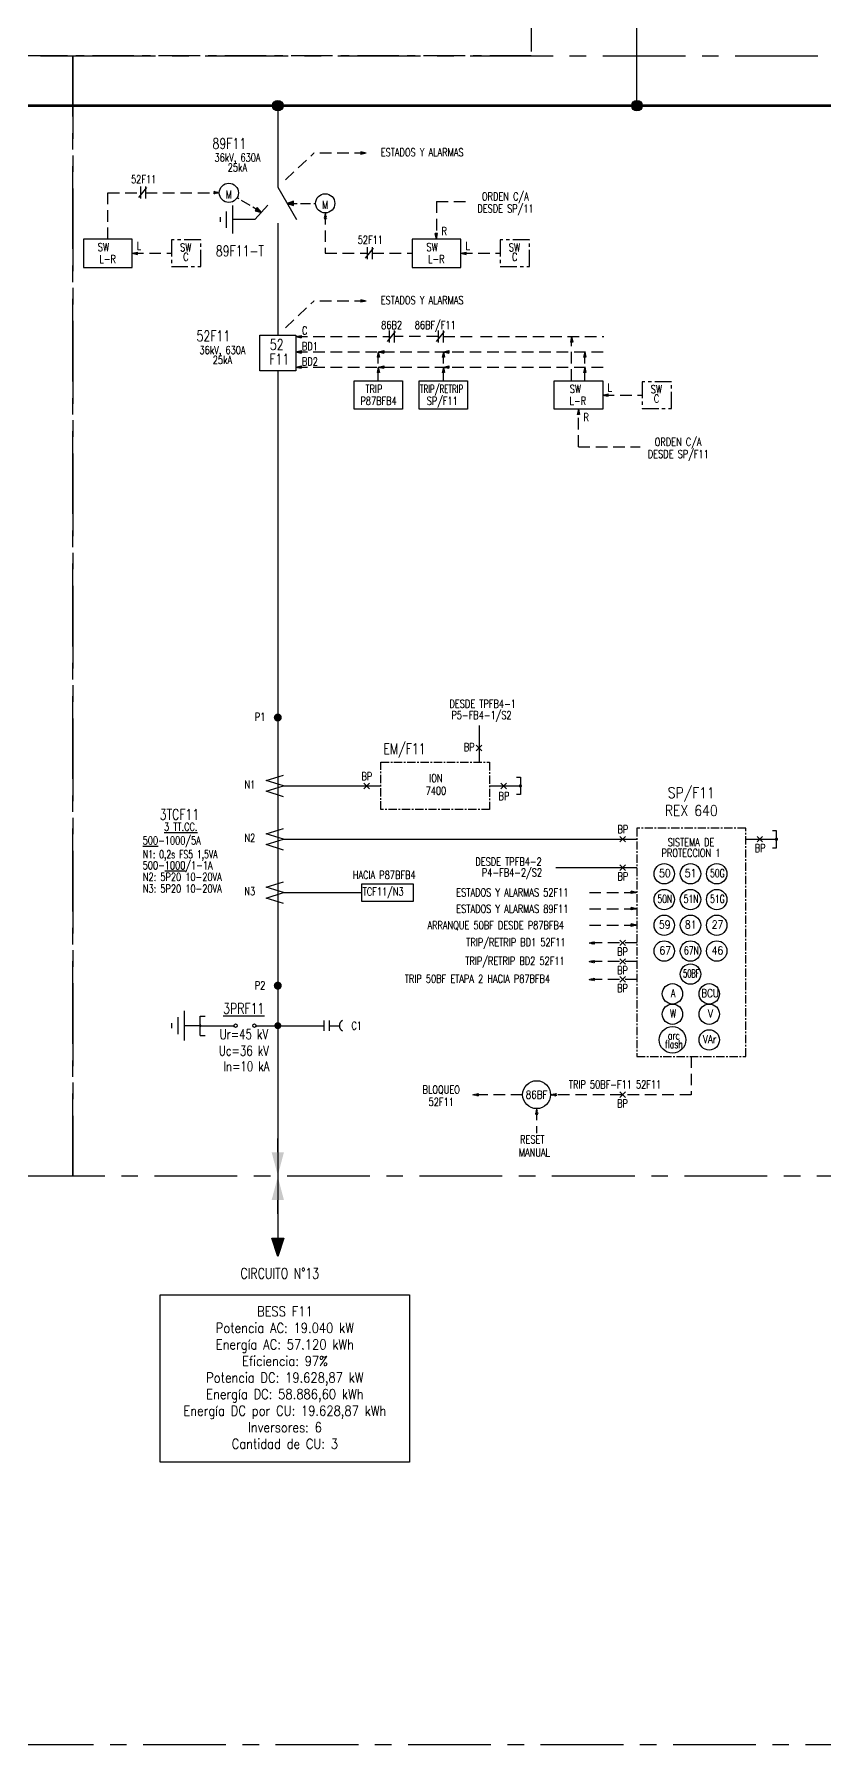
# Model space of a CAD drawing. Header units: millimetres. Extents: x -1355 to 3509, y -1443 to -567.
# Drawn here: x -1075.8 to -956.5, y -1033.4 to -775.1 of the extents above; entities that cross this region are included whole.
import ezdxf
from ezdxf.enums import TextEntityAlignment as Align

# ---------------------------------------------------------------- set-up
doc = ezdxf.new("R2010")
doc.units = ezdxf.units.MM
for name, pattern in [('CENTER', [2, 1.25, -0.25, 0.25, -0.25]), ('HIDDEN', [0.375, 0.25, -0.125]), ('RAYITAS2', [2, 1.5, -0.5])]:
    doc.linetypes.add(name, pattern=pattern)
for name, color, linetype in [('ACEP-E-CABLES', 200, 'Continuous'), ('ACEP-E-CONDUCTOR', 30, 'Continuous'), ('ACEP-E-DATOS', 3, 'Continuous'), ('ACEP-E-EJES', 1, 'CENTER'), ('ACEP-E-EQUIPOS', 7, 'Continuous'), ('ACEP-E-SEGMENTOS', 1, 'HIDDEN'), ('ACEP-E-SIMBOLOGIA', 6, 'Continuous'), ('ACEP-E-TEXTOS', 3, 'Continuous'), ('TEXTOS', 7, 'Continuous')]:
    doc.layers.add(name, color=color, linetype=linetype)
doc.styles.add('Romans_0.85', font='romans.shx', dxfattribs={"width": 0.85})

# ---------------------------------------------------------------- blocks, each defined once
blk = doc.blocks.new('Flecha')
blk.add_hatch(color=256).paths.add_polyline_path([(0, 1.66), (-0.36, 0), (0.36, 0)])
for p, q in [((0, 1.66), (-0.36, 0)), ((-0.36, 0), (0.36, 0)), ((0, 1.66), (0.36, 0))]:
    blk.add_line(p, q)
blk = doc.blocks.new('DIAG-01')
for p, q in [((0, 0), (0, -2.59)), ((-3.5, -2.59), (3.5, -2.59)), ((-2.04, -4.09), (2.04, -4.09)), ((-0.58, -5.59), (0.58, -5.59))]:
    blk.add_line(p, q)
blk = doc.blocks.new('gen004')
blk.add_hatch(color=256).paths.add_polyline_path([(0, 1.16), (-0.38, 0), (0.38, 0)])
blk.add_lwpolyline([(0, 1.16), (-0.38, 0), (0.38, 0)], close=True)
blk = doc.blocks.new('diag-27')
blk.add_lwpolyline([(4.8, 3), (-4.8, 0), (4.8, -3), (-4.8, -6), (4.8, -9)])
blk = doc.blocks.new('DIAG-16')
blk.add_lwpolyline([(-1.82, -4), (0, -4), (0, 4), (-1.82, 4)])
at = {"const_width": 0.75}
blk.add_lwpolyline([(-0.38, 0, 1), (0.38, 0, 1)], format="xyb", close=True, dxfattribs=at)

msp = doc.modelspace()

# ---------------------------------------------------------------- hatches: boundary and pattern name
at = {"layer": 'ACEP-E-CABLES'}
h = msp.add_hatch(color=256, dxfattribs=at)
h.dxf.hatch_style = 1
h.paths.add_polyline_path([(-1039.85, -785.92, 1), (-1038.25, -785.92, 1)])
h = msp.add_hatch(color=256, dxfattribs=at)
h.dxf.hatch_style = 1
h.paths.add_polyline_path([(-1039.85, -785.92, 1), (-1038.25, -785.92, 1)])
h = msp.add_hatch(color=256, dxfattribs=at)
h.dxf.hatch_style = 1
h.paths.add_polyline_path([(-985.65, -785.91, 1), (-984.05, -785.91, 1)])
h = msp.add_hatch(color=256, dxfattribs=at)
h.dxf.hatch_style = 1
h.paths.add_polyline_path([(-985.62, -785.92, 1), (-984.03, -785.92, 1)])
h = msp.add_hatch(color=256, dxfattribs=at)
h.dxf.hatch_style = 1
h.paths.add_polyline_path([(-985.62, -785.92, 1), (-984.03, -785.92, 1)])
at = {"layer": 'ACEP-E-EQUIPOS'}
for points in [[(-1038.12, -943.93), (-1039.98, -943.93), (-1039.05, -947.44)], [(-1038.12, -951.15), (-1039.98, -951.15), (-1039.05, -947.64)]]:
    msp.add_hatch(color=256, dxfattribs=at).paths.add_polyline_path(points)

# ---------------------------------------------------------------- linework, layer by layer
at = {"layer": 'ACEP-E-CABLES'}
for p, q in [((-984.83, -785.92), (-984.83, -726.82)), ((-1039.05, -785.92), (-1039.05, -798.22)), ((-1039.05, -803.66), (-1039.05, -820.55)), ((-1039.05, -825.98), (-1039.05, -956.88)), ((-1050.65, -924.82), (-1045.68, -924.82)), ((-1042.32, -924.82), (-1038.83, -924.82)), ((-1039.05, -924.82), (-1032.07, -924.82)), ((-1031.27, -924.82), (-1029.76, -924.82))]:
    msp.add_line(p, q, dxfattribs=at)
msp.add_lwpolyline([(-1056.83, -965.44), (-1019.19, -965.44), (-1019.19, -990.7), (-1056.83, -990.7)], close=True, dxfattribs=at)
for centre in [(-1039.05, -785.92), (-1039.05, -785.92), (-984.83, -785.92), (-984.83, -785.92)]:
    msp.add_circle(centre, 0.799, dxfattribs=at)
at = {"layer": 'ACEP-E-CONDUCTOR', "const_width": 0.403}
msp.add_lwpolyline([(-1313.08, -785.92), (-831.09, -785.92)], dxfattribs=at)
at = {"layer": 'ACEP-E-DATOS'}
for points in [[(-1061.06, -806.06), (-1068.39, -806.06), (-1068.39, -810.34), (-1061.06, -810.34)], [(-1011.43, -806.06), (-1018.76, -806.06), (-1018.76, -810.34), (-1011.43, -810.34)], [(-1027.54, -827.47), (-1020.21, -827.47), (-1020.21, -831.75), (-1027.54, -831.75)], [(-1017.73, -827.47), (-1010.39, -827.47), (-1010.39, -831.75), (-1017.73, -831.75)], [(-997.33, -827.47), (-990, -827.47), (-990, -831.75), (-997.33, -831.75)], [(-1026.37, -903.4), (-1018.62, -903.4), (-1018.62, -906.06), (-1026.37, -906.06)]]:
    msp.add_lwpolyline(points, close=True, dxfattribs=at)
at = {"layer": 'ACEP-E-EJES', "ltscale": 5}
msp.add_lwpolyline([(-1249.69, -641.49), (-1000.79, -641.49), (-1000.79, -778.42), (-1249.69, -778.42)], close=True, dxfattribs=at)
at = {"layer": 'ACEP-E-EJES', "ltscale": 10}
for points in [[(-1194.85, -778.42), (-1070, -778.42), (-1070, -947.56), (-1194.85, -947.56)], [(-1070, -778.42), (-945.16, -778.42), (-945.16, -947.56), (-1070, -947.56)]]:
    msp.add_lwpolyline(points, close=True, dxfattribs=at)
at = {"layer": 'ACEP-E-EJES', "ltscale": 2}
for points in [[(-1055.11, -810.21), (-1050.69, -810.21), (-1050.69, -806.19), (-1055.11, -806.19)], [(-1005.48, -810.21), (-1001.07, -810.21), (-1001.07, -806.19), (-1005.48, -806.19)], [(-984.05, -831.63), (-979.64, -831.63), (-979.64, -827.6), (-984.05, -827.6)]]:
    msp.add_lwpolyline(points, close=True, dxfattribs=at)
at = {"layer": 'ACEP-E-EJES'}
for points in [[(-1023.51, -885.04), (-1007.07, -885.04), (-1007.07, -892.2), (-1023.51, -892.2)], [(-984.85, -929.45), (-968.41, -929.45), (-968.41, -894.99), (-984.85, -894.99)]]:
    msp.add_lwpolyline(points, close=True, dxfattribs=at)
at = {"layer": 'ACEP-E-EJES', "ltscale": 10}
msp.add_lwpolyline([(-786.88, -1033.39), (-1344.64, -1033.39)], dxfattribs=at)
at = {"layer": 'ACEP-E-EQUIPOS'}
for p, q in [((-1060.04, -799.81), (-1058.81, -798.3)), ((-1059.79, -798.15), (-1059.79, -799.96)), ((-1059.01, -798.15), (-1059.01, -799.96)), ((-1039.05, -798.22), (-1036.22, -803.13)), ((-1042.5, -803.13), (-1044.35, -803.13)), ((-1040.55, -800.96), (-1042.5, -803.13)), ((-1025.82, -808.96), (-1024.59, -807.44)), ((-1025.56, -807.29), (-1025.56, -809.11)), ((-1024.79, -807.29), (-1024.79, -809.11)), ((-1041.77, -820.55), (-1036.33, -820.55)), ((-1041.77, -825.98), (-1041.77, -820.55)), ((-1036.33, -820.55), (-1036.33, -825.98)), ((-1022.51, -821.55), (-1021.28, -820.03)), ((-1022.26, -819.88), (-1022.26, -821.69)), ((-1021.49, -819.88), (-1021.49, -821.69)), ((-1015.11, -821.55), (-1013.89, -820.03)), ((-1014.86, -819.88), (-1014.86, -821.69)), ((-1014.09, -819.88), (-1014.09, -821.69)), ((-1036.33, -825.98), (-1041.77, -825.98)), ((-1050.75, -923.38), (-1050.04, -923.38)), ((-1050.75, -926.3), (-1050.75, -923.38)), ((-1032.07, -925.61), (-1032.07, -924.04)), ((-1031.27, -925.61), (-1031.27, -924.03)), ((-1050.75, -924.82), (-1051.47, -924.82)), ((-1050.75, -926.3), (-1050.04, -926.3))]:
    msp.add_line(p, q, dxfattribs=at)
at = {"layer": 'ACEP-E-EQUIPOS', "color": 7}
for p, q in [((-1009.08, -883.33), (-1008.24, -882.49)), ((-1008.24, -883.33), (-1009.08, -882.49)), ((-1026.06, -889.04), (-1025.23, -888.2)), ((-1025.23, -889.04), (-1026.06, -888.2)), ((-1005.36, -889.04), (-1004.52, -888.2)), ((-1004.52, -889.04), (-1005.36, -888.2)), ((-987.4, -897.09), (-986.56, -896.26)), ((-986.56, -897.09), (-987.4, -896.26)), ((-968.41, -896.68), (-963.77, -896.68)), ((-966.7, -896.26), (-965.86, -897.09)), ((-965.86, -896.26), (-966.7, -897.09)), ((-987.4, -900.53), (-986.56, -901.37)), ((-986.56, -900.53), (-987.4, -901.37)), ((-987.4, -911.9), (-986.56, -912.74)), ((-986.56, -911.9), (-987.4, -912.74)), ((-986.56, -914.71), (-987.4, -915.55)), ((-987.4, -914.71), (-986.56, -915.55)), ((-986.56, -917.41), (-987.4, -918.25)), ((-987.4, -917.41), (-986.56, -918.25)), ((-986.56, -934.82), (-987.4, -935.66)), ((-987.4, -934.82), (-986.56, -935.66))]:
    msp.add_line(p, q, dxfattribs=at)
at = {"layer": 'ACEP-E-EQUIPOS'}
for points, const_width in [([(-1039.05, -878.6, -1), (-1039.05, -878, -1)], 0.604), ([(-1039.05, -878, 1), (-1039.05, -878.6, 1)], 0.604), ([(-1039.05, -919.08, -1), (-1039.05, -918.48, -1)], 0.604), ([(-1039.05, -918.48, 1), (-1039.05, -919.08, 1)], 0.604), ([(-1038.83, -924.82, 1), (-1039.26, -924.82, 1)], 0.616)]:
    msp.add_lwpolyline(points, format="xyb", close=True, dxfattribs=dict(at, const_width=const_width))
msp.add_lwpolyline([(-1050.86, -924.82, 1), (-1050.65, -924.82, 1)], format="xyb", close=True, dxfattribs=at)
at = {"layer": 'ACEP-E-EQUIPOS', "const_width": 0.281}
for points in [[(-1039.05, -941.83), (-1039.05, -943.95)], [(-1039.05, -953.24), (-1039.05, -951.12)]]:
    msp.add_lwpolyline(points, dxfattribs=at)
at = {"layer": 'ACEP-E-EQUIPOS', "color": 7}
for centre, radius in [((-980.71, -901.89), 1.54), ((-976.75, -901.89), 1.54), ((-972.79, -901.89), 1.54), ((-980.71, -905.78), 1.54), ((-976.75, -905.78), 1.54), ((-972.79, -905.78), 1.54), ((-980.71, -909.66), 1.54), ((-976.75, -909.66), 1.54), ((-972.79, -909.66), 1.54), ((-980.71, -913.55), 1.54), ((-976.75, -913.55), 1.54), ((-972.79, -913.55), 1.54), ((-976.75, -917.03), 1.54), ((-979.47, -920.01), 1.54), ((-973.92, -920.01), 1.54), ((-979.47, -923.09), 1.54), ((-973.92, -923.09), 1.54), ((-979.47, -926.97), 2.01), ((-973.92, -926.97), 1.54)]:
    msp.add_circle(centre, radius, dxfattribs=at)
at = {"layer": 'ACEP-E-EQUIPOS'}
for centre, radius in [((-1045.43, -924.82), 0.253), ((-1042.58, -924.82), 0.253), ((-999.98, -935.24), 2.11)]:
    msp.add_circle(centre, radius, dxfattribs=at)
msp.add_arc((-1028.88, -924.82), 0.88, 116.8712, 243.9758, dxfattribs=at)
at = {"layer": 'ACEP-E-SEGMENTOS', "color": 1, "linetype": 'HIDDEN', "ltscale": 7}
for p, q in [((-1037.91, -797.11), (-1033.6, -793.09)), ((-1025.7, -793.09), (-1033.6, -793.09)), ((-1059.01, -799.06), (-1047.89, -799.06)), ((-1015.1, -800.37), (-1010.44, -800.37)), ((-1015.1, -800.37), (-1015.1, -806.06)), ((-1031.89, -802.12), (-1031.89, -808.2)), ((-1061.06, -808.2), (-1055.11, -808.2)), ((-1031.89, -808.2), (-1025.61, -808.2)), ((-1024.79, -808.2), (-1018.76, -808.2)), ((-1011.43, -808.2), (-1005.48, -808.2)), ((-1037.91, -819.44), (-1033.6, -815.42)), ((-1025.7, -815.42), (-1033.6, -815.42)), ((-1036.33, -820.79), (-1022.26, -820.79)), ((-1014.86, -820.79), (-1021.49, -820.79)), ((-1014.09, -820.79), (-1009.21, -820.79)), ((-1008.44, -820.79), (-989.83, -820.79)), ((-1036.33, -823.09), (-989.83, -823.09)), ((-994.69, -827.47), (-994.69, -821.59)), ((-992.72, -827.47), (-992.72, -823.09)), ((-1036.33, -825.39), (-989.83, -825.39)), ((-1023.88, -827.47), (-1023.88, -823.89)), ((-1014.06, -827.47), (-1014.06, -823.89)), ((-990, -829.61), (-984.05, -829.61)), ((-993.67, -837.44), (-993.67, -831.75)), ((-993.67, -837.44), (-984.35, -837.44)), ((-992.01, -904.7), (-984.85, -904.7)), ((-992.01, -907.17), (-984.85, -907.17)), ((-992.01, -909.65), (-984.85, -909.65)), ((-984.85, -912.32), (-992.05, -912.32)), ((-984.85, -915.13), (-992.05, -915.13)), ((-984.85, -917.83), (-992.05, -917.83)), ((-976.63, -929.45), (-976.63, -935.24)), ((-1002.1, -935.24), (-1009.61, -935.24)), ((-999.98, -937.35), (-999.98, -941.05)), ((-976.63, -935.24), (-997.87, -935.24))]:
    msp.add_line(p, q, dxfattribs=at)
at = {"layer": 'ACEP-E-SEGMENTOS', "linetype": 'Continuous'}
for p, q in [((-1008.66, -879.5), (-1008.66, -885.04)), ((-1038.2, -888.62), (-1023.51, -888.62)), ((-1007.07, -888.62), (-1002.43, -888.62)), ((-1038.2, -896.68), (-984.85, -896.68)), ((-997.08, -900.95), (-984.85, -900.95)), ((-1038.2, -904.73), (-1026.37, -904.73))]:
    msp.add_line(p, q, dxfattribs=at)
at = {"layer": 'ACEP-E-SEGMENTOS', "color": 1, "linetype": 'HIDDEN', "ltscale": 7}
msp.add_lwpolyline([(-1064.72, -806.06), (-1064.72, -799.06), (-1059.79, -799.06)], dxfattribs=at)
at = {"layer": 'ACEP-E-SIMBOLOGIA', "linetype": 'RAYITAS2'}
for p, q in [((-1041.53, -802.04), (-1045.2, -799.83)), ((-1037.63, -800.67), (-1033.34, -800.67))]:
    msp.add_line(p, q, dxfattribs=at)
at = {"layer": 'ACEP-E-SIMBOLOGIA'}
for centre in [(-1046.44, -799.08), (-1031.89, -800.67)]:
    msp.add_circle(centre, 1.45, dxfattribs=at)

# ---------------------------------------------------------------- block references
at = {"layer": 'ACEP-E-CABLES', "xscale": -2.4162940895515, "yscale": 2.4162940895515, "zscale": 2.4162940895515, "rotation": 180}
msp.add_blockref('gen004', (-1039.05, -956.88), dxfattribs=at)
at = {"layer": 'ACEP-E-EQUIPOS'}
for name, p, xscale, yscale, zscale, rotation in [('Flecha', (-1026.53, -793.09), 0.4983647870194066, 0.4983647870194066, 0.4983647870194066, 270), ('DIAG-01', (-1044.35, -803.13), 0.6040566965673079, 0.6040566965673079, 0.6040566965673079, 270), ('Flecha', (-1015.1, -805.24), 0.4983647870193723, 0.4983647870193723, 0.4983647870193723, 180), ('Flecha', (-1060.23, -808.2), 0.4983647870194066, 0.4983647870194066, 0.4983647870194066, 90.00000000000001), ('Flecha', (-1010.61, -808.2), 0.4983647870194066, 0.4983647870194066, 0.4983647870194066, 90.00000000000001), ('Flecha', (-1026.53, -815.42), 0.4983647870194066, 0.4983647870194066, 0.4983647870194066, 270), ('Flecha', (-1035.5, -820.79), -0.4983647870194066, 0.4983647870194066, 0.4983647870193916, 90), ('Flecha', (-1035.5, -823.09), -0.4983647870194066, 0.4983647870194066, 0.4983647870193916, 90), ('Flecha', (-1023.05, -823.09), -0.4983647870194066, 0.4983647870194066, 0.4983647870193916, 90), ('Flecha', (-1013.23, -823.09), -0.4983647870194066, 0.4983647870194066, 0.4983647870193916, 90), ('Flecha', (-1035.5, -825.39), -0.4983647870194066, 0.4983647870194066, 0.4983647870193916, 90), ('Flecha', (-1023.05, -825.39), -0.4983647870194066, 0.4983647870194066, 0.4983647870193916, 90), ('Flecha', (-1013.23, -825.39), -0.4983647870194066, 0.4983647870194066, 0.4983647870193916, 90), ('Flecha', (-989.18, -829.61), 0.4983647870194066, 0.4983647870194066, 0.4983647870194066, 89.99999999999999), ('diag-27', (-1039.51, -889.44), -0.2731462883841128, 0.2731462883840671, 0.2731462883840827, 180), ('diag-27', (-1039.51, -897.49), -0.2731462883841128, 0.2731462883840671, 0.2731462883840827, 180), ('diag-27', (-1039.51, -905.55), -0.2731462883841128, 0.2731462883840671, 0.2731462883840827, 180), ('Flecha', (-985.68, -904.7), -0.4983647870193723, 0.498364787019408, 0.498364787019408, 270), ('Flecha', (-985.68, -907.17), -0.4983647870193723, 0.498364787019408, 0.498364787019408, 270), ('Flecha', (-985.68, -909.65), -0.4983647870193723, 0.498364787019408, 0.498364787019408, 270), ('DIAG-01', (-1051.47, -924.82), -0.6391776808926473, 0.6391776808926473, 0.639177680892647, 270)]:
    msp.add_blockref(name, p, dxfattribs=dict(at, xscale=xscale, yscale=yscale, zscale=zscale, rotation=rotation))
at = {"layer": 'ACEP-E-EQUIPOS', "xscale": -0.4983647870193723, "yscale": 0.4983647870194066, "zscale": 0.498364787019408}
for p in [(-994.69, -821.61), (-1023.88, -823.91), (-1014.06, -823.91), (-992.72, -823.91), (-1023.88, -826.22), (-1014.06, -826.22), (-992.72, -826.22), (-993.67, -832.57)]:
    msp.add_blockref('Flecha', p, dxfattribs=at)
at = {"layer": 'ACEP-E-EQUIPOS', "color": 7, "xscale": -0.3244657492774908, "yscale": 0.324465749277525, "zscale": 0.324465749277525, "rotation": 180}
msp.add_blockref('DIAG-16', (-1002.43, -888.62), dxfattribs=at)
at = {"layer": 'ACEP-E-EQUIPOS', "color": 7, "xscale": 0.3244657492774908, "yscale": 0.3244657492774908, "zscale": 0.3244657492774908}
msp.add_blockref('DIAG-16', (-963.77, -896.68), dxfattribs=at)
at = {"layer": 'ACEP-E-SEGMENTOS', "color": 1, "linetype": 'HIDDEN', "ltscale": 7}
for p, xscale, yscale, zscale, rotation in [((-1048.72, -799.07), 0.4983647870194066, 0.4983647870194066, 0.4983647870194066, 270), ((-991.23, -912.32), 0.4983647870193723, 0.4983647870193723, 0.4983647870193723, 90.00000000000001), ((-991.23, -915.13), 0.4983647870193723, 0.4983647870193723, 0.4983647870193723, 90.00000000000001), ((-991.23, -917.83), 0.4983647870193723, 0.4983647870193723, 0.4983647870193723, 90.00000000000001), ((-1008.78, -935.24), -0.498364787019408, 0.498364787019408, 0.498364787019408, 90), ((-997.05, -935.24), -0.498364787019408, 0.498364787019408, 0.498364787019408, 90)]:
    msp.add_blockref('Flecha', p, dxfattribs=dict(at, xscale=xscale, yscale=yscale, zscale=zscale, rotation=rotation))
for p, xscale, yscale, zscale in [((-1031.89, -802.95), 0.4983647870194066, 0.4983647870194066, 0.4983647870194066), ((-999.98, -938.18), 0.498364787019408, 0.498364787019408, 0.498364787019408)]:
    msp.add_blockref('Flecha', p, dxfattribs=dict(at, xscale=xscale, yscale=yscale, zscale=zscale))
at = {"layer": 'ACEP-E-SIMBOLOGIA', "xscale": 0.8054313631838333, "yscale": 0.8054313631838333, "zscale": 0.8054313631838333, "rotation": 90}
msp.add_blockref('gen004', (-1036.7, -800.67), dxfattribs=at)
at = {"layer": 'ACEP-E-SIMBOLOGIA', "linetype": 'RAYITAS2', "xscale": 0.8054313631838339, "yscale": 0.8054313631838339, "zscale": 0.8054313631838339, "rotation": 238.9543722059409}
msp.add_blockref('gen004', (-1042.33, -801.56), dxfattribs=at)

# ---------------------------------------------------------------- texts
at = {"insert": (-1059.01, -967.2), "char_height": 1.5, "attachment_point": 1, "style": 'Romans_0.85'}
msp.add_mtext_dynamic_manual_height_columns('\\pxqc;BESS F11\\PPotencia AC: 19.040 kW\\PEnergía AC: 57.120 kWh\\PEficiencia: 97%\\PPotencia DC: 19.628,87 kW\\PEnergía DC: 58.886,60 kWh\\PEnergía DC por CU: 19.628,87 kWh\\PInversores: 6\\PCantidad de CU: 3', width=42.0569, gutter_width=12.5, heights=[0], dxfattribs=at)
at = {"layer": 'ACEP-E-TEXTOS', "color": 7, "style": 'Romans_0.85', "width": 0.75}
for s, height, p in [('89F11', 1.611, (-1046.37, -792.44)), ('89F11-T', 1.611, (-1044.78, -808.66)), ('52F11', 1.611, (-1048.77, -821.5)), ('3TCF11', 1.611, (-1053.89, -893.73)), ('CIRCUITO N°13', 1.6109, (-1038.75, -963.02))]:
    msp.add_text(s, height=height, dxfattribs=at).set_placement(p, align=Align.CENTER)
at = {"layer": 'ACEP-E-TEXTOS', "style": 'Romans_0.85', "width": 0.75}
for s, height, p in [('ESTADOS Y ALARMAS', 1.2081, (-1017.26, -793.57)), ('36kV, 630A', 1.208, (-1045.13, -794.36)), ('25kA', 1.208, (-1045.15, -795.85)), ('52F11', 1.208, (-1059.3, -797.64)), ('M', 1.21, (-1046.44, -799.93)), ('M', 1.21, (-1031.89, -801.52)), ('ORDEN C/A', 1.208, (-1004.7, -800.23)), ('DESDE SP/11', 1.2081, (-1004.68, -802.06)), ('52F11', 1.208, (-1025.08, -806.78)), ('R', 1.21, (-1013.92, -805.45)), ('L', 1.21, (-1060, -807.69)), ('SW', 1.208, (-1052.94, -807.92)), ('C', 1.21, (-1052.92, -809.35)), ('L', 1.21, (-1010.37, -807.69)), ('SW', 1.208, (-1003.32, -807.92)), ('C', 1.21, (-1003.29, -809.35)), ('ESTADOS Y ALARMAS', 1.2081, (-1017.26, -815.89)), ('36kV, 630A', 1.208, (-1047.39, -823.42)), ('25kA', 1.208, (-1047.41, -824.91)), ('L', 1.21, (-988.94, -829.1)), ('SW', 1.208, (-981.89, -829.33)), ('C', 1.21, (-981.87, -830.76)), ('R', 1.21, (-992.49, -833.57)), ('ORDEN C/A', 1.208, (-978.62, -837.29)), ('DESDE SP/F11', 1.2081, (-978.59, -839.12)), ('BP', 1.208, (-1010.15, -883.36)), ('BP', 1.208, (-1025.61, -887.77)), ('BP', 1.208, (-1004.9, -890.75)), ('%%U3 TT.CC.', 1.2081, (-1053.7, -895.4)), ('BP', 1.208, (-986.95, -895.78)), ('BP', 1.208, (-966.24, -898.61)), ('DESDE TPFB4-2', 1.2081, (-1004.22, -900.66)), ('P4-FB4-2/S2', 1.2081, (-1003.7, -902.31)), ('BP', 1.208, (-986.95, -902.88)), ('BP', 1.208, (-987.02, -914.25)), ('BP', 1.208, (-987.02, -917.06)), ('BP', 1.208, (-987.02, -919.76)), ('A', 1.21, (-979.38, -920.51)), ('C1', 1.198, (-1027.14, -925.43)), ('W', 1.21, (-979.38, -923.59)), ('Ur=45 kV', 1.5, (-1044.16, -926.86)), ('Uc=36 kV', 1.5, (-1044.17, -929.35)), ('In=10 kA', 1.5, (-1043.78, -931.71)), ('BLOQUEO', 1.208, (-1014.38, -935.08)), ('TRIP 50BF-F11 52F11', 1.2081, (-988.14, -934.3)), ('52F11', 1.208, (-1014.38, -936.93)), ('BP', 1.208, (-987.02, -937.17)), ('RESET', 1.208, (-1000.64, -942.59)), ('MANUAL', 1.208, (-1000.31, -944.57))]:
    msp.add_text(s, height=height, dxfattribs=at).set_placement(p, align=Align.CENTER)
at = {"layer": 'ACEP-E-TEXTOS', "style": 'Romans_0.85'}
for s, height, width, p in [('SW', 1.208, 0.75, (-1066.22, -807.88)), ('SW', 1.208, 0.75, (-1016.6, -807.88)), ('86B2', 1.208, 0.75, (-1023.44, -819.64)), ('86BF/F11', 1.208, 0.75, (-1018.37, -819.64)), ('C', 1.21, 0.75, (-1035.4, -820.48)), ('BD1', 1.208, 0.75, (-1035.41, -822.84)), ('BD2', 1.208, 0.75, (-1035.41, -825.14)), ('TRIP', 1.208, 0.75, (-1025.82, -829.29)), ('TRIP/RETRIP', 1.2081, 0.65, (-1017.6, -829.29)), ('SW', 1.208, 0.75, (-994.98, -829.29)), ('P1', 1.208, 0.75, (-1042.52, -878.8)), ('DESDE TPFB4-1', 1.2081, 0.75, (-1013.13, -876.83)), ('P5-FB4-1/S2', 1.2081, 0.75, (-1012.84, -878.54)), ('N1', 1.208, 0.75, (-1044.09, -889.03)), ('%%U500%%U-1000/5A', 1.2081, 0.75, (-1059.45, -897.47)), ('N2', 1.208, 0.75, (-1044.09, -897.08)), ('N1: 0,2s FS5 1,5VA', 1.2081, 0.7, (-1059.42, -899.55)), ('500-%%U1000%%U/1-1A', 1.2081, 0.75, (-1059.45, -901.22)), ('N2: 5P20 10-20VA', 1.2081, 0.75, (-1059.42, -902.97)), ('N3: 5P20 10-20VA', 1.2081, 0.75, (-1059.42, -904.74)), ('HACIA P87BFB4', 1.2081, 0.75, (-1027.73, -902.67)), ('TCF11/N3', 1.208, 0.75, (-1026.23, -905.18)), ('N3', 1.208, 0.75, (-1044.1, -905.13)), ('TRIP/RETRIP BD1 52F11', 1.2081, 0.75, (-1010.6, -912.83)), ('TRIP/RETRIP BD2 52F11', 1.2081, 0.75, (-1010.74, -915.64)), ('P2', 1.208, 0.75, (-1042.52, -919.34)), ('TRIP 50BF ETAPA 2 HACIA P87BFB4', 1.2081, 0.75, (-1019.88, -918.34))]:
    msp.add_text(s, height=height, dxfattribs=dict(at, width=width)).set_placement(p)
at = {"layer": 'ACEP-E-TEXTOS', "style": 'Romans_0.85', "width": 0.75}
for s, p in [('L-R', (-1063.51, -809.68)), ('L-R', (-1013.88, -809.68)), ('P87BFB4', (-1021.1, -831.09)), ('SP/F11', (-1011.88, -831.09)), ('L-R', (-992.51, -831.09))]:
    msp.add_text(s, height=1.208, dxfattribs=at).set_placement(p, align=Align.RIGHT)
at = {"layer": 'ACEP-E-TEXTOS', "color": 7, "style": 'Romans_0.85', "width": 0.75}
for s, p in [('52', (-1040.25, -822.79)), ('F11', (-1040.33, -825.01))]:
    msp.add_text(s, height=1.611, dxfattribs=at).set_placement(p)
msp.add_text('EM/F11', height=1.611, dxfattribs=at).set_placement((-1019.92, -883.01), align=Align.MIDDLE_CENTER)
at = {"layer": 'ACEP-E-TEXTOS', "style": 'Romans_0.85', "width": 0.75}
for s, height, p in [('ION', 1.198, (-1015.18, -887.45)), ('7400', 1.198, (-1015.18, -889.35)), ('PROTECCION 1', 1.2081, (-976.67, -898.74)), ('SISTEMA DE', 1.208, (-976.67, -897.13)), ('ESTADOS Y ALARMAS 52F11', 1.2081, (-1003.64, -904.71)), ('ARRANQUE 50BF DESDE P87BFB4', 1.2081, (-1006.15, -909.66)), ('ESTADOS Y ALARMAS 89F11', 1.2081, (-1003.64, -907.18))]:
    msp.add_text(s, height=height, dxfattribs=at).set_placement(p, align=Align.MIDDLE_CENTER)
at = {"layer": 'ACEP-E-TEXTOS', "color": 7, "style": 'Romans_0.85', "width": 0.75}
msp.add_text('%%U3PRF11', height=1.611, dxfattribs=at).set_placement((-1044.19, -923.51), align=Align.BOTTOM_CENTER)
at = {"layer": 'ACEP-E-TEXTOS', "attachment_point": 2, "style": 'Romans_0.85'}
for s, insert, char_height, width in [('50', (-980.61, -901.19), 1.208, 1.939), ('51', (-976.73, -901.19), 1.208, 1.939), ('{\\W0.7;50G}', (-972.69, -901.19), 1.2081, 3.1391), ('{\\W0.7;50N}', (-980.62, -905.08), 1.2081, 3.1597), ('{\\W0.7;51N}', (-976.65, -905.08), 1.2081, 3.1597), ('{\\W0.7;51G}', (-972.69, -905.08), 1.2081, 3.1391), ('59', (-980.63, -908.96), 1.208, 1.939), ('81', (-976.72, -908.96), 1.208, 1.939), ('27', (-972.67, -908.96), 1.208, 1.9894), ('67', (-980.56, -912.85), 1.208, 1.9894), ('{\\W0.7;67N}', (-976.61, -912.85), 1.2081, 3.1597), ('46', (-972.68, -912.85), 1.208, 1.9427), ('{\\W0.6;50BF}', (-976.64, -916.33), 1.2081, 3.8966), ('{\\W0.8;BCU}', (-973.79, -919.31), 1.2081, 3.2437), ('V', (-973.73, -922.39), 1.21, 1.1731), ('{\\W0.8;VAr}', (-973.85, -926.27), 1.2081, 2.8291)]:
    msp.add_mtext(s, dxfattribs=dict(at, insert=insert, char_height=char_height, width=width))
at = {"layer": 'ACEP-E-TEXTOS', "char_height": 1.2081, "width": 3.8611, "attachment_point": 5, "line_spacing_factor": 0.657437, "style": 'Romans_0.85'}
for s, insert in [('{\\W0.7;arc flash}', (-979.25, -926.97)), ('{\\W0.8;86BF}', (-999.98, -935.24))]:
    msp.add_mtext(s, dxfattribs=dict(at, insert=insert))
at = {"layer": 'TEXTOS', "color": 7, "insert": (-976.63, -891), "char_height": 1.611, "width": 17.7705, "attachment_point": 5, "style": 'Romans_0.85'}
msp.add_mtext('SP/F11\\PREX 640', dxfattribs=at)

doc.saveas('drawing.dxf')
